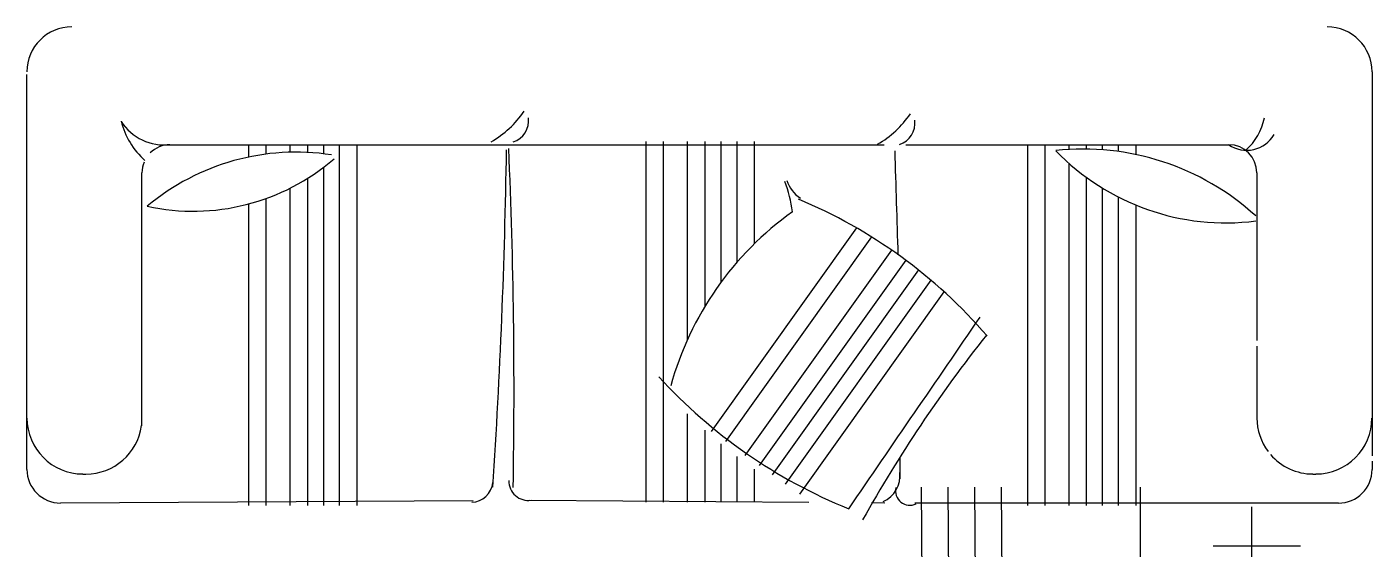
# Model space of a CAD drawing. Header units: inches. Extents: x 4.9 to 47.4, y 12.3 to 37.1.
# Drawn here: x 22.505 to 24.671, y 21.109 to 21.951 of the extents above; entities that cross this region are included whole.
import ezdxf

# ---------------------------------------------------------------- set-up
doc = ezdxf.new("R2010")
doc.units = ezdxf.units.IN
doc.header["$MEASUREMENT"] = 0
doc.layers.add('02', color=2, linetype='Continuous')
doc.layers.add('4', color=4, linetype='Continuous')

msp = doc.modelspace()

# ---------------------------------------------------------------- linework, layer by layer
at = {"layer": '02'}
for p, q in [((22.7351, 21.7609), (23.885, 21.7609)), ((22.8614, 21.7609), (22.8614, 21.7409)), ((22.8897, 21.7609), (22.8897, 21.7457)), ((22.9282, 21.7609), (22.9282, 21.7488)), ((22.9564, 21.7609), (22.9564, 21.7484)), ((22.9821, 21.7609), (22.9821, 21.7463)), ((23.0077, 21.7609), (23.0077, 21.1796)), ((23.036, 21.7609), (23.036, 21.1796)), ((23.5012, 21.7661), (23.5012, 21.1848)), ((23.5295, 21.7661), (23.5295, 21.1848)), ((23.568, 21.7661), (23.568, 21.4461)), ((23.5962, 21.7661), (23.5962, 21.5001)), ((23.6219, 21.7661), (23.6219, 21.5387)), ((23.6476, 21.7661), (23.6476, 21.5709)), ((23.6758, 21.7661), (23.6758, 21.601)), ((23.9202, 21.7609), (24.4401, 21.7609)), ((24.1157, 21.7609), (24.1157, 21.1796)), ((24.1439, 21.7609), (24.1439, 21.1796)), ((24.1824, 21.7609), (24.1824, 21.7531)), ((24.2106, 21.7609), (24.2106, 21.7538)), ((24.2363, 21.7609), (24.2363, 21.7527)), ((24.262, 21.7609), (24.262, 21.75)), ((24.2902, 21.7609), (24.2902, 21.7451)), ((24.1824, 21.731), (24.1824, 21.1796)), ((22.69, 21.3082), (22.69, 21.7158)), ((22.9564, 21.7066), (22.9564, 21.1796)), ((22.9821, 21.7243), (22.9821, 21.1796)), ((24.2106, 21.7082), (24.2106, 21.1796)), ((24.4853, 21.7158), (24.4853, 21.4454)), ((22.9282, 21.6907), (22.9282, 21.1796)), ((24.2363, 21.6911), (24.2363, 21.1796)), ((22.8614, 21.6653), (22.8614, 21.1796)), ((22.8897, 21.6741), (22.8897, 21.1796)), ((24.262, 21.6767), (24.262, 21.1796)), ((24.2902, 21.6637), (24.2902, 21.1796)), ((23.8404, 21.6269), (23.6065, 21.2991)), ((23.8647, 21.6124), (23.6295, 21.2827)), ((23.8969, 21.5912), (23.6608, 21.2603)), ((23.9198, 21.5748), (23.6838, 21.2439)), ((23.9402, 21.5591), (23.7047, 21.229)), ((23.9601, 21.5428), (23.7256, 21.2141)), ((23.9814, 21.5241), (23.7486, 21.1977)), ((24.4853, 21.4362), (24.4853, 21.3206)), ((23.568, 21.3272), (23.568, 21.1848)), ((23.5962, 21.3009), (23.5962, 21.1848)), ((23.6219, 21.2789), (23.6219, 21.1848)), ((23.6476, 21.2586), (23.6476, 21.1848)), ((22.595, 21.2303), (22.5998, 21.2303)), ((23.6758, 21.2381), (23.6758, 21.1848)), ((24.5755, 21.2303), (24.5803, 21.2303)), ((23.9544, 19.7528), (23.9452, 21.2094)), ((23.9973, 19.7528), (23.9882, 21.2094)), ((24.0403, 19.7528), (24.0311, 21.2094)), ((24.0832, 19.7528), (24.0741, 21.2094)), ((24.2977, 21.0258), (24.2977, 21.2093)), ((24.4772, 19.8095), (24.4772, 21.1773)), ((24.4146, 21.1147), (24.5554, 21.1147))]:
    msp.add_line(p, q, dxfattribs=at)
for centre, radius, start, end in [((23.1705, 21.9062), 0.1628, 300.1622, 325.8164), ((22.7805, 21.831), 0.1283, 194.4745, 228.0676), ((22.7262, 21.8431), 0.0827, 212.6547, 276.2102), ((23.2774, 21.7992), 0.0352, 286.7405, 8.2521), ((23.7926, 21.9023), 0.1628, 300.1622, 325.8164), ((23.8995, 21.7952), 0.0352, 286.7405, 8.2521), ((24.4072, 21.8213), 0.0917, 310.8415, 349.3328), ((24.469, 21.8028), 0.0509, 235.4216, 329.7438), ((22.9381, 21.3761), 0.3728, 81.1859, 129.9753), ((22.7351, 21.7158), 0.0451, 90, 134.9862), ((24.2064, 21.3437), 0.4101, 47.5289, 96.3183), ((24.4352, 22.0157), 0.3807, 223.9937, 277.2686), ((24.4401, 21.7158), 0.0451, 0, 90), ((22.7351, 21.7158), 0.0451, 157.8623, 180), ((22.7726, 21.9999), 0.3461, 257.6507, 310.9256), ((23.5596, 21.6344), 0.1786, 5.8804, 22.1231), ((23.7821, 21.7217), 0.0569, 198.9645, 235.7915), ((23.4352, 20.9234), 0.8119, 40.7021, 67.4204), ((24.0342, 21.2365), 0.5112, 125.5066, 164.5977), ((-265.2876, 219.3219), 350.5001, 325.574901, 325.636104), ((25.7683, 20.0883), 2.1952, 141.528, 150.8871), ((24.1453, 21.9568), 0.8443, 222.4388, 247.9272), ((22.595, 21.3206), 0.0902, 180, 270), ((24.5755, 21.3206), 0.0902, 180, 216.7028), ((24.5803, 21.3206), 0.0902, 270, 0), ((22.5998, 21.3206), 0.0903, 270, 352.1672), ((24.5755, 21.3206), 0.0902, 220.7617, 270)]:
    msp.add_arc(centre, radius, start, end, dxfattribs=at)
at = {"layer": '4'}
for p, q in [((24.6707, 21.8785), (24.6707, 21.2596)), ((22.5047, 21.2377), (22.5047, 21.8739)), ((23.9105, 21.2576), (23.9102, 21.2224)), ((24.6707, 21.2512), (24.6707, 21.2377)), ((23.2231, 21.1869), (22.5589, 21.1836)), ((23.7637, 21.1845), (23.3144, 21.1879)), ((23.8862, 21.1836), (23.8649, 21.1837)), ((24.6166, 21.1836), (23.9343, 21.1836))]:
    msp.add_line(p, q, dxfattribs=at)
for centre, radius, start, end in [((22.5769, 21.8785), 0.0722, 90, 180), ((24.5985, 21.8785), 0.0722, 0, 90), ((12.2242, 21.9295), 11.0543, 356.26509, 359.08294), ((14.3201, 21.363), 8.969, 359.01226, 2.50429), ((-82.9524, 18.33), 106.9097, 1.743926, 1.833714), ((22.5589, 21.2377), 0.0541, 180, 270), ((23.8652, 21.2274), 0.0453, 293.973, 6.7565), ((24.6166, 21.2377), 0.0542, 270, 0), ((23.2198, 21.2201), 0.0353, 272.0254, 354.3233), ((23.3122, 21.2193), 0.0316, 179.2501, 277.7576), ((23.9263, 21.2031), 0.023, 166.4719, 296.2785)]:
    msp.add_arc(centre, radius, start, end, dxfattribs=at)

doc.saveas('drawing.dxf')
